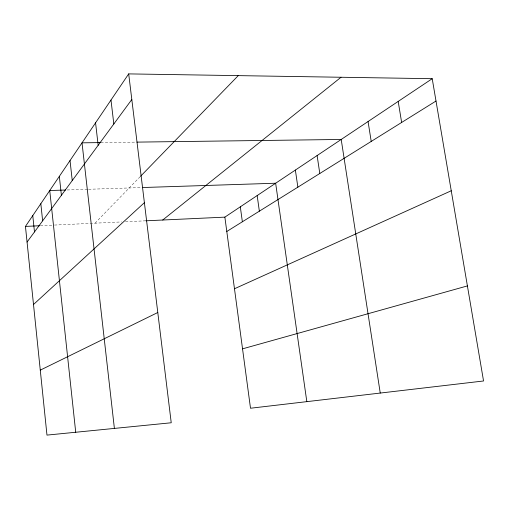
<?xml version="1.0" encoding="UTF-8"?>
<svg xmlns="http://www.w3.org/2000/svg" width="509" height="509" viewBox="0 0 509 509"><rect width="100%" height="100%" fill="white"/><g stroke="black" fill="none" stroke-linecap="round" stroke-linejoin="round"><path stroke-width="0.38" stroke-dasharray="2.54 1.91" d="M95.018 223.171L139.937 176.903M40.345 225.716L53.674 225.099M54.457 225.061L121.549 221.937M125.449 221.759L146.032 220.798M67.156 189.972L87.745 189.303M88.541 189.278L140.885 187.586M100.814 142.59L136.126 142.132"/><path stroke-width="0.76" d="M128.688 73.894L171.234 422.769L46.974 435.106L25.45 226.41L128.688 73.894L432.217 78.698L483.55 380.98L250.504 408.231L224.87 217.133L432.217 78.698M27.06 242.042L131.812 99.503M140.478 176.349L238.257 75.631M33.505 304.509L144.391 202.665M162.715 220.022L341.03 77.253M226.798 231.48L436.009 101.03M40.275 370.138L157.79 312.513M234.477 288.762L451.248 190.767M242.538 348.843L467.402 285.912M25.45 226.41L39.562 225.754M146.032 220.798L224.87 217.133M65.572 190.022L49.736 190.531L75.72 432.256M142.444 187.535L275.649 183.227L306.825 401.646M100.814 142.59L82.019 142.832L114.391 428.413M136.921 142.119L341.208 139.46L380.248 393.056M398.191 101.418L401.639 122.459M368.064 121.53L371.22 141.426M317.107 155.55L319.798 173.493M295.366 170.07L297.867 187.172M257.172 195.564L259.355 211.184M240.318 206.826L242.36 221.778M110.981 100.05L113.825 123.98M95.565 122.822L98.167 145.281M70.026 160.551L72.253 180.549M59.33 176.356L61.404 195.31M40.828 203.695L42.641 220.842M32.773 215.593L34.478 231.951"/></g></svg>
